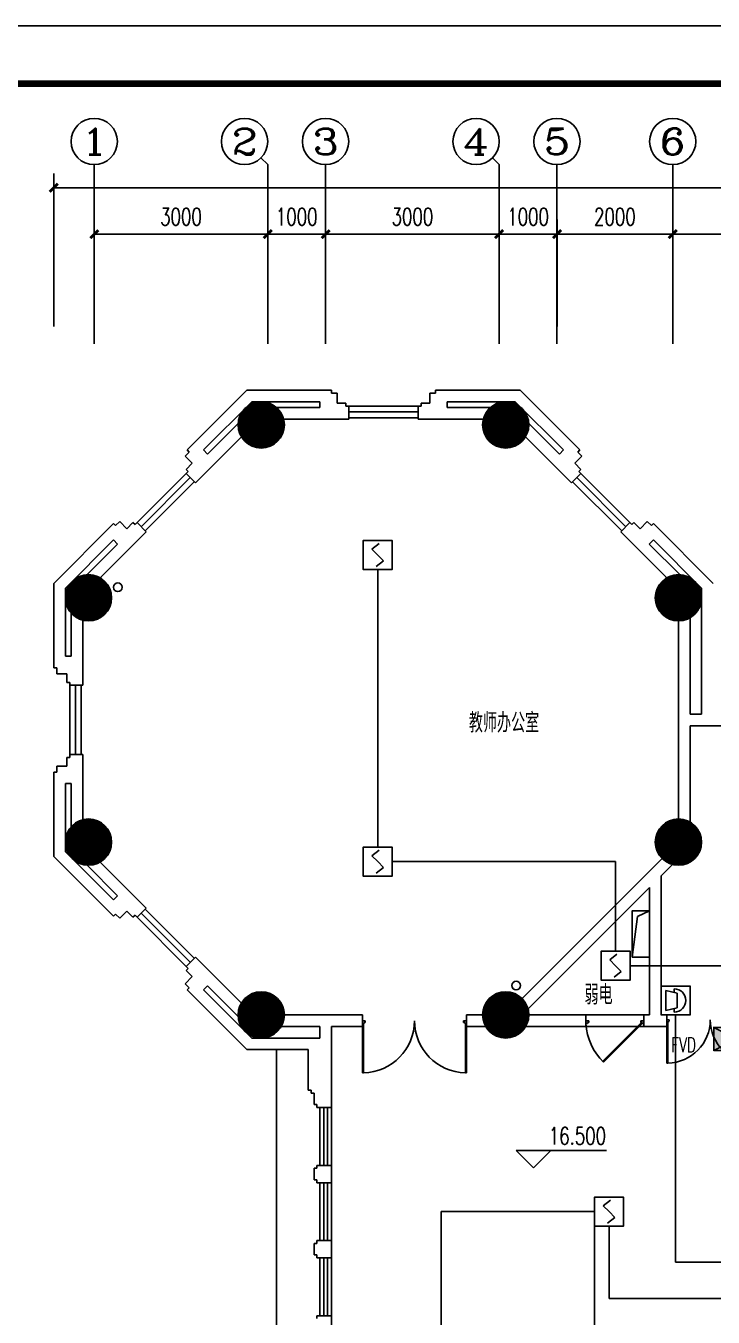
# Model space of a CAD drawing. Extents: x 190999 to 918899, y -200814 to 215286.
# Drawn here: x 324528 to 336412, y -34639 to -12314 of the extents above; entities that cross this region are included whole.
import ezdxf
from ezdxf.enums import TextEntityAlignment as Align

# ---------------------------------------------------------------- set-up
doc = ezdxf.new("R2010")
doc.units = 0
doc.header["$LTSCALE"] = 1000
doc.header["$MEASUREMENT"] = 0
doc.layers.get('Defpoints').update_dxf_attribs({"color": 1})
for name, color, linetype in [('00-EQUIP', 3, 'Continuous'), ('00-WIRE-4', 6, 'Continuous'), ('A-墙线', 2, 'Continuous'), ('A-外包装修', 250, 'Continuous'), ('A-外窗', 145, 'Continuous'), ('A-门', 167, 'Continuous'), ('AXIS', 3, 'Continuous'), ('AXIS_TEXT', 7, 'Continuous'), ('COLUMN', 2, 'Continuous'), ('DIM_ELEV', 3, 'Continuous'), ('PUB_HATCH', 250, 'Continuous'), ('PUB_TEXT', 7, 'Continuous'), ('WALL', 2, 'Continuous'), ('图框', 189, 'Continuous'), ('房间名称', 7, 'Continuous'), ('暖通-风-说明', 3, 'Continuous'), ('电井开洞', 97, 'Continuous'), ('雨水管', 151, 'Continuous')]:
    doc.layers.add(name, color=color, linetype=linetype)
doc.styles.add('_TCH_AXIS', font='COMPLEX', dxfattribs={"bigfont": 'GBCBIG'})
doc.styles.add('_TCH_DIM', font='SIMPLEX', dxfattribs={"bigfont": 'GBCBIG'})
doc.styles.add('COMPLEX', font='COMPLEX')
doc.styles.add('DIM_FONT', font='SIMPLEX', dxfattribs={"width": 0.7, "bigfont": 'GBCBIG'})
doc.styles.add('HZ-ZGBZ', font='romanc.shx', dxfattribs={"width": 0.65})
doc.styles.get("Standard").update_dxf_attribs({"font": 'simhei.ttf'})
doc.styles.add('XXK', font='romans.shx', dxfattribs={"width": 0.75, "bigfont": 'hzf.shx'})
doc.linetypes.add('BIG-DLINE', pattern='A,1,-0.15,["D",XXK,S=0.2,R=0,X=-0.1,Y=-0.09],-0.2', length=1.35)
doc.dimstyles.new('DIMN', dxfattribs={"dimtxt": 300, "dimasz": 100, "dimexe": 250, "dimexo": 300, "dimgap": 150, "dimtad": 1, "dimdec": 0, "dimzin": 0, "dimdsep": 46, "dimtxsty": 'DIM_FONT', "dimblk": 'ARCHTICK', "dimcen": 0.09, "dimclrt": 7, "dimazin": 2, "dimtfac": 1, "dimtdec": 0, "dimtix": 1, "dimtmove": 2, "dimatfit": 3, "dimfxl": 0, "dimtolj": 1, "dimtzin": 0, "dimarcsym": 0})

# ---------------------------------------------------------------- blocks, each defined once
blk = doc.blocks.new('TJAD_TK_A0')
at = {"layer": '图框'}
blk.add_line((2162, 399.3), (973, 399.3), dxfattribs=at)
at = {"layer": '图框', "const_width": 1.2}
blk.add_lwpolyline([(2152, -431.7), (2152, 389.3), (998, 389.3), (998, -431.7)], close=True, dxfattribs=at)
blk = doc.blocks.new('m1800')
at = {"layer": 'A-墙线'}
for p, q in [((-900, -100), (-900, 100)), ((900, -100), (900, 100))]:
    blk.add_line(p, q, dxfattribs=at)
at = {"layer": 'A-门'}
for p, q in [((-900, 900), (-900, 0)), ((-900, 900), (-880, 900)), ((-880, 900), (-880, 50)), ((880, 900), (880, 50)), ((900, 900), (880, 900)), ((900, 900), (900, 0)), ((-900, 50), (-870, 50)), ((-900, 0), (-850, 0)), ((-870, 50), (-870, 30)), ((-870, 30), (-850, 30)), ((-850, 30), (-850, 0)), ((850, 30), (850, 0)), ((870, 30), (850, 30)), ((900, 0), (850, 0)), ((870, 50), (870, 30)), ((900, 50), (870, 50))]:
    blk.add_line(p, q, dxfattribs=at)
for centre, start, end in [((-900, 0), 0, 88.7267), ((900, 0), 91.2733, 180)]:
    blk.add_arc(centre, 900, start, end, dxfattribs=at)
blk = doc.blocks.new('bfm01')
at = {"layer": 'A-墙线'}
for p, q in [((-200, 0), (0, 0)), ((-200, -1000), (0, -1000))]:
    blk.add_line(p, q, dxfattribs=at)
at = {"layer": 'A-门'}
for p, q in [((-200, -1000), (-200, 0)), ((-100, 0), (-100, -50)), ((-70, -50), (-100, -50)), ((-50, -30), (-70, -30)), ((-70, -30), (-70, -50)), ((-64, -44), (-50, -30)), ((-64, -44), (603, -711)), ((-50, 0), (-50, -30)), ((-50, -30), (617, -697)), ((0, 0), (0, -1000)), ((-70, -950), (-100, -950)), ((-100, -1000), (-100, -950)), ((-50, -1000), (-100, -1000)), ((-70, -970), (-70, -950)), ((-50, -970), (-70, -970)), ((-50, -1000), (-50, -970))]:
    blk.add_line(p, q, dxfattribs=at)
blk.add_arc((-100, 0), 1000, 272.866, 315.8103, dxfattribs=at)
blk = doc.blocks.new('_ArchTick')
at = {"const_width": 0.5}
blk.add_lwpolyline([(-0.7, -0.7), (0.7, 0.7)], dxfattribs=at)
blk = doc.blocks.new('*D1459')
at = {"layer": 'AXIS', "color": 0, "lineweight": -2}
for p, q in [((325712, -17514), (325712, -15664)), ((328711, -17514), (328711, -15664)), ((325712, -15914), (328711, -15914))]:
    blk.add_line(p, q, dxfattribs=at)
at = {"layer": 'Defpoints', "color": 0}
for p in [(328711, -15914), (325712, -17814), (328711, -17814)]:
    blk.add_point(p, dxfattribs=at)
at = {"layer": 'AXIS', "color": 0, "lineweight": -2, "xscale": 100, "yscale": 100, "zscale": 100, "rotation": 180}
blk.add_blockref('_ArchTick', (325712, -15914), dxfattribs=at)
at = {"layer": 'AXIS', "color": 0, "lineweight": -2, "xscale": 100, "yscale": 100, "zscale": 100}
blk.add_blockref('_ArchTick', (328711, -15914), dxfattribs=at)
at = {"layer": 'AXIS', "color": 7, "insert": (327211, -15614), "char_height": 300, "attachment_point": 5, "style": 'DIM_FONT'}
blk.add_mtext('\\A1;3000', dxfattribs=at)
blk = doc.blocks.new('*D1460')
at = {"layer": 'AXIS', "color": 0, "lineweight": -2}
for p, q in [((328711, -17514), (328711, -15664)), ((329712, -17514), (329712, -15664)), ((328711, -15914), (329712, -15914))]:
    blk.add_line(p, q, dxfattribs=at)
at = {"layer": 'Defpoints', "color": 0}
for p in [(329712, -15914), (328711, -17814), (329712, -17814)]:
    blk.add_point(p, dxfattribs=at)
at = {"layer": 'AXIS', "color": 0, "lineweight": -2, "xscale": 100, "yscale": 100, "zscale": 100, "rotation": 180}
blk.add_blockref('_ArchTick', (328711, -15914), dxfattribs=at)
at = {"layer": 'AXIS', "color": 0, "lineweight": -2, "xscale": 100, "yscale": 100, "zscale": 100}
blk.add_blockref('_ArchTick', (329712, -15914), dxfattribs=at)
at = {"layer": 'AXIS', "color": 7, "insert": (329211, -15614), "char_height": 300, "attachment_point": 5, "style": 'DIM_FONT'}
blk.add_mtext('\\A1;1000', dxfattribs=at)
blk = doc.blocks.new('*D1461')
at = {"layer": 'AXIS', "color": 0, "lineweight": -2}
for p, q in [((329712, -17514), (329712, -15664)), ((332712, -17514), (332712, -15664)), ((329712, -15914), (332712, -15914))]:
    blk.add_line(p, q, dxfattribs=at)
at = {"layer": 'Defpoints', "color": 0}
for p in [(332712, -15914), (329712, -17814), (332712, -17814)]:
    blk.add_point(p, dxfattribs=at)
at = {"layer": 'AXIS', "color": 0, "lineweight": -2, "xscale": 100, "yscale": 100, "zscale": 100, "rotation": 180}
blk.add_blockref('_ArchTick', (329712, -15914), dxfattribs=at)
at = {"layer": 'AXIS', "color": 0, "lineweight": -2, "xscale": 100, "yscale": 100, "zscale": 100}
blk.add_blockref('_ArchTick', (332712, -15914), dxfattribs=at)
at = {"layer": 'AXIS', "color": 7, "insert": (331212, -15614), "char_height": 300, "attachment_point": 5, "style": 'DIM_FONT'}
blk.add_mtext('\\A1;3000', dxfattribs=at)
blk = doc.blocks.new('*D1462')
at = {"layer": 'AXIS', "color": 0, "lineweight": -2}
for p, q in [((332712, -17514), (332712, -15664)), ((333712, -17514), (333712, -15664)), ((332712, -15914), (332612, -15914)), ((332712, -15914), (333712, -15914)), ((333712, -15914), (333812, -15914))]:
    blk.add_line(p, q, dxfattribs=at)
at = {"layer": 'Defpoints', "color": 0}
for p in [(333712, -15914), (332712, -17814), (333712, -17814)]:
    blk.add_point(p, dxfattribs=at)
at = {"layer": 'AXIS', "color": 0, "lineweight": -2, "xscale": 100, "yscale": 100, "zscale": 100}
blk.add_blockref('_ArchTick', (332712, -15914), dxfattribs=at)
at = {"layer": 'AXIS', "color": 0, "lineweight": -2, "xscale": 100, "yscale": 100, "zscale": 100, "rotation": 180}
blk.add_blockref('_ArchTick', (333712, -15914), dxfattribs=at)
at = {"layer": 'AXIS', "color": 7, "insert": (333212, -15614), "char_height": 300, "attachment_point": 5, "style": 'DIM_FONT'}
blk.add_mtext('\\A1;1000', dxfattribs=at)
blk = doc.blocks.new('*D1463')
at = {"layer": 'AXIS', "color": 0, "lineweight": -2}
for p, q in [((333712, -17514), (333712, -15664)), ((335712, -17514), (335712, -15664)), ((333712, -15914), (335712, -15914))]:
    blk.add_line(p, q, dxfattribs=at)
at = {"layer": 'Defpoints', "color": 0}
for p in [(335712, -15914), (333712, -17814), (335712, -17814)]:
    blk.add_point(p, dxfattribs=at)
at = {"layer": 'AXIS', "color": 0, "lineweight": -2, "xscale": 100, "yscale": 100, "zscale": 100, "rotation": 180}
blk.add_blockref('_ArchTick', (333712, -15914), dxfattribs=at)
at = {"layer": 'AXIS', "color": 0, "lineweight": -2, "xscale": 100, "yscale": 100, "zscale": 100}
blk.add_blockref('_ArchTick', (335712, -15914), dxfattribs=at)
at = {"layer": 'AXIS', "color": 7, "insert": (334712, -15614), "char_height": 300, "attachment_point": 5, "style": 'DIM_FONT'}
blk.add_mtext('\\A1;2000', dxfattribs=at)
blk = doc.blocks.new('*D1464')
at = {"layer": 'AXIS', "color": 0, "lineweight": -2}
for p, q in [((335712, -17514), (335712, -15664)), ((339712, -17514), (339712, -15664)), ((335712, -15914), (339712, -15914))]:
    blk.add_line(p, q, dxfattribs=at)
at = {"layer": 'Defpoints', "color": 0}
for p in [(339712, -15914), (335712, -17814), (339712, -17814)]:
    blk.add_point(p, dxfattribs=at)
at = {"layer": 'AXIS', "color": 0, "lineweight": -2, "xscale": 100, "yscale": 100, "zscale": 100, "rotation": 180}
blk.add_blockref('_ArchTick', (335712, -15914), dxfattribs=at)
at = {"layer": 'AXIS', "color": 0, "lineweight": -2, "xscale": 100, "yscale": 100, "zscale": 100}
blk.add_blockref('_ArchTick', (339712, -15914), dxfattribs=at)
at = {"layer": 'AXIS', "color": 7, "insert": (337712, -15614), "char_height": 300, "attachment_point": 5, "style": 'DIM_FONT'}
blk.add_mtext('\\A1;4000', dxfattribs=at)
blk = doc.blocks.new('*D1474')
at = {"layer": 'AXIS', "color": 0, "lineweight": -2}
for p, q in [((325012, -17514), (325012, -14864)), ((402262, -17514), (402262, -14864)), ((325012, -15114), (402262, -15114))]:
    blk.add_line(p, q, dxfattribs=at)
at = {"layer": 'Defpoints', "color": 0}
for p in [(402262, -15114), (325012, -17814), (402262, -17814)]:
    blk.add_point(p, dxfattribs=at)
at = {"layer": 'AXIS', "color": 0, "lineweight": -2, "xscale": 100, "yscale": 100, "zscale": 100, "rotation": 180}
blk.add_blockref('_ArchTick', (325012, -15114), dxfattribs=at)
at = {"layer": 'AXIS', "color": 0, "lineweight": -2, "xscale": 100, "yscale": 100, "zscale": 100}
blk.add_blockref('_ArchTick', (402262, -15114), dxfattribs=at)
at = {"layer": 'AXIS', "color": 7, "insert": (363637, -14814), "char_height": 300, "attachment_point": 5, "style": 'DIM_FONT'}
blk.add_mtext('\\A1;77250', dxfattribs=at)
blk = doc.blocks.new('_YZH')
blk.add_circle((0, 0), 0.5)
at = {"layer": 'PUB_HATCH', "const_width": 0.5}
blk.add_lwpolyline([(-0.25, 0, 1), (0.25, 0, 1)], format="xyb", close=True, dxfattribs=at)
blk = doc.blocks.new('_AXISO')
blk.add_circle((0, 0), 0.5)
at = {"layer": 'AXIS_TEXT', "style": 'COMPLEX', "width": 1.041667}
blk.add_attdef('A', text='', height=0.56, dxfattribs=at).set_placement((-0.25, -0.28), (0.25, -0.28), align=Align.FIT)
blk = doc.blocks.new('_LINKPT1')
at = {"color": 0}
blk.add_line((0, 0), (0, 0), dxfattribs=at)
blk = doc.blocks.new('3S1KCGW2')
for p, q in [((0.5, 0.5), (-0.5, 0.5)), ((-0.5, 0.5), (-0.5, -0.5)), ((0.5, -0.5), (0.5, 0.5)), ((-0.2, 0.2), (0.05, 0.4)), ((0, 0), (-0.2, 0.2)), ((0, 0), (0.2, -0.2)), ((0.2, -0.2), (-0.05, -0.4)), ((-0.5, -0.5), (0.5, -0.5))]:
    blk.add_line(p, q)
at = {"const_width": 0.04, "flags": 128}
blk.add_lwpolyline([(-0.5, -0.5), (-0.5, 0.5), (0.5, 0.5), (0.5, -0.5)], close=True, dxfattribs=at)
at = {"xscale": 0.002, "yscale": 0.002, "zscale": 0.002}
for p in [(0, 0.5), (-0.5, 0), (0.5, 0), (0, -0.5)]:
    blk.add_blockref('_LINKPT1', p, dxfattribs=at)
at = {"flags": 9}
blk.add_attdef('A', (0, 0), '', height=0.00002, dxfattribs=at)
blk = doc.blocks.new('6H2KALM6')
for p, q in [((-0.78, 0.4), (0.78, -0.4)), ((0.78, 0.4), (-0.78, -0.4)), ((0.78, 0.4), (-0.78, 0.4)), ((-0.78, 0.4), (-0.78, -0.4)), ((0.78, -0.4), (0.78, 0.4)), ((-0.78, -0.4), (0.78, -0.4))]:
    blk.add_line(p, q)
at = {"const_width": 0.04}
blk.add_lwpolyline([(-0.78, 0.4), (-0.78, -0.4), (0.78, -0.4), (0.78, 0.4)], close=True, dxfattribs=at)
for points in [[(-0.78, 0.4), (0, 0), (-0.78, -0.4)], [(0.78, 0.4), (0, 0), (0.78, -0.4)]]:
    blk.add_solid(points)
at = {"xscale": 0.002, "yscale": 0.002, "zscale": 0.002}
for p in [(-0.78, 0), (0, 0.4), (0.78, 0), (0, -0.4)]:
    blk.add_blockref('_LINKPT1', p, dxfattribs=at)
at = {"flags": 9}
blk.add_attdef('A', (0, 0), '', height=0.00002, dxfattribs=at)
blk = doc.blocks.new('411UXEXY')
for p, q in [((0.5, 0.5), (-0.5, 0.5)), ((-0.5, 0.5), (-0.5, -0.5)), ((0.5, -0.5), (0.5, 0.5)), ((-0.25, 0.056), (-0.35, -0.333)), ((0.25, 0.056), (-0.25, 0.056)), ((0.35, -0.333), (0.25, 0.056)), ((-0.4, -0.044), (-0.276, -0.044)), ((-0.35, -0.333), (0.35, -0.333)), ((0.4, -0.044), (0.276, -0.044)), ((-0.5, -0.5), (0.5, -0.5))]:
    blk.add_line(p, q)
at = {"const_width": 0.04, "flags": 128}
blk.add_lwpolyline([(0.5, -0.5), (0.5, 0.5), (-0.5, 0.5), (-0.5, -0.5)], close=True, dxfattribs=at)
blk.add_arc((0, -0.044), 0.4, 0, 180)
at = {"xscale": 0.002, "yscale": 0.002, "zscale": 0.002}
for p in [(0, 0.5), (-0.5, 0), (0.5, 0), (0, -0.5)]:
    blk.add_blockref('_LINKPT1', p, dxfattribs=at)
at = {"flags": 9}
blk.add_attdef('A', (0, 0), '', height=0.00002, dxfattribs=at)

msp = doc.modelspace()

# ---------------------------------------------------------------- linework, layer by layer
at = {"layer": '00-WIRE-4'}
for p, q in [((330611.6, -26513.5), (330611.6, -21713.5)), ((334723.9, -26763.5), (330861.6, -26763.5)), ((334723.9, -26763.5), (334723.9, -28313.1)), ((337561.6, -28563.1), (334973.9, -28563.1)), ((331711.6, -32813.5), (331711.6, -36963.5)), ((331711.6, -32813.5), (334361.6, -32813.5)), ((334361.6, -33063.5), (334361.6, -37140)), ((334611.6, -34313.5), (334611.6, -33063.5)), ((334611.6, -34313.5), (337946.6, -34313.5))]:
    msp.add_line(p, q, dxfattribs=at)
at = {"layer": '00-WIRE-4', "linetype": 'BIG-DLINE'}
for q in [(335761.6, -29413.5), (337946.6, -33685)]:
    msp.add_line((335761.6, -33685), q, dxfattribs=at)
at = {"layer": 'A-墙线'}
for p, q in [((328350.8, -18613.5), (327317.7, -19646.6)), ((328350.8, -18613.5), (329811.8, -18613.5)), ((329811.8, -18613.5), (329811.8, -18663.5)), ((329811.8, -18663.5), (329911.8, -18663.5)), ((329911.8, -18663.5), (329911.8, -18838.5)), ((331611.8, -18663.5), (331511.8, -18663.5)), ((331511.8, -18663.5), (331511.8, -18838.5)), ((333072.9, -18613.5), (331611.8, -18613.5)), ((331611.8, -18613.5), (331611.8, -18663.5)), ((333072.9, -18613.5), (334106, -19646.6)), ((328433.7, -18813.5), (327600.6, -19646.6)), ((328433.7, -18813.5), (329611.8, -18813.5)), ((328863.9, -18913.5), (329611.8, -18913.5)), ((329611.8, -18813.5), (329611.8, -18913.5)), ((329911.8, -18838.5), (330061.8, -18838.5)), ((330061.8, -18838.5), (330061.8, -18888.5)), ((330061.8, -18888.5), (330111.8, -18888.5)), ((330111.8, -18888.5), (330111.8, -19113.5)), ((331361.8, -18888.5), (331311.8, -18888.5)), ((331311.8, -18888.5), (331311.8, -19113.5)), ((331511.8, -18838.5), (331361.8, -18838.5)), ((331361.8, -18838.5), (331361.8, -18888.5)), ((332990, -18813.5), (331811.8, -18813.5)), ((331811.8, -18813.5), (331811.8, -18913.5)), ((332559.8, -18913.5), (331811.8, -18913.5)), ((332990, -18813.5), (333823.1, -19646.6)), ((328200.1, -19188.5), (327671.3, -19717.3)), ((328986.7, -19113.5), (330111.8, -19113.5)), ((332437, -19113.5), (331311.8, -19113.5)), ((333223.6, -19188.5), (333752.4, -19717.3)), ((328254.8, -19416.7), (327459.2, -20212.3)), ((333168.9, -19416.7), (333964.5, -20212.3)), ((327353.1, -19682), (327282.4, -19752.7)), ((327282.4, -19752.7), (327406.1, -19876.4)), ((327317.7, -19646.6), (327353.1, -19682)), ((327600.6, -19646.6), (327671.3, -19717.3)), ((333823.1, -19646.6), (333752.4, -19717.3)), ((334141.3, -19752.7), (334017.6, -19876.4)), ((334106, -19646.6), (334070.6, -19682)), ((334070.6, -19682), (334141.3, -19752.7)), ((327406.1, -19876.4), (327300.1, -19982.5)), ((327300.1, -19982.5), (327335.4, -20017.8)), ((327335.4, -20017.8), (327300.1, -20053.2)), ((327300.1, -20053.2), (327459.2, -20212.3)), ((334123.6, -20053.2), (333964.5, -20212.3)), ((334017.6, -19876.4), (334123.6, -19982.5)), ((334123.6, -19982.5), (334088.3, -20017.8)), ((334088.3, -20017.8), (334123.6, -20053.2)), ((325011.8, -21952.5), (326044.9, -20919.4)), ((326044.9, -20919.4), (326080.3, -20954.8)), ((326080.3, -20954.8), (326151, -20884.1)), ((326151, -20884.1), (326274.8, -21007.8)), ((326274.8, -21007.8), (326380.8, -20901.7)), ((326380.8, -20901.7), (326416.2, -20937.1)), ((326416.2, -20937.1), (326451.5, -20901.7)), ((326451.5, -20901.7), (326610.6, -21060.8)), ((334972.2, -20901.7), (334813.1, -21060.8)), ((335007.5, -20937.1), (334972.2, -20901.7)), ((335042.9, -20901.7), (335007.5, -20937.1)), ((335148.9, -21007.8), (335042.9, -20901.7)), ((335272.7, -20884.1), (335148.9, -21007.8)), ((335343.4, -20954.8), (335272.7, -20884.1)), ((335378.8, -20919.4), (335343.4, -20954.8)), ((336411.8, -21952.5), (335378.8, -20919.4)), ((325211.8, -22035.3), (326044.9, -21202.2)), ((325815, -21856.5), (326610.6, -21060.8)), ((326044.9, -21202.2), (326115.7, -21273)), ((335608.7, -21856.5), (334813.1, -21060.8)), ((335378.8, -21202.2), (335308, -21273)), ((336211.8, -22035.3), (335378.8, -21202.2)), ((325586.8, -21801.8), (326115.7, -21273)), ((335836.9, -21801.8), (335308, -21273)), ((325011.8, -21952.5), (325011.8, -23413.5)), ((325211.8, -22035.3), (325211.8, -23213.5)), ((336211.8, -22035.3), (336211.8, -24213.5)), ((325311.8, -22465.6), (325311.8, -23213.5)), ((336011.8, -22547.4), (336011.8, -24213.5)), ((325511.8, -22588.3), (325511.8, -23713.5)), ((335811.8, -22601), (335811.8, -26026)), ((325211.8, -23213.5), (325311.8, -23213.5)), ((325011.8, -23413.5), (325061.8, -23413.5)), ((325061.8, -23413.5), (325061.8, -23513.5)), ((325061.8, -23513.5), (325236.8, -23513.5)), ((325236.8, -23513.5), (325236.8, -23663.5)), ((325236.8, -23663.5), (325286.8, -23663.5)), ((325286.8, -23663.5), (325286.8, -23713.5)), ((325286.8, -23713.5), (325511.8, -23713.5)), ((336011.8, -24213.5), (336211.8, -24213.5)), ((336011.8, -24213.5), (336211.8, -24213.5)), ((336011.8, -24413.5), (336011.8, -26079.6)), ((325236.8, -25113.5), (325236.8, -24963.5)), ((325236.8, -24963.5), (325286.8, -24963.5)), ((325286.8, -24963.5), (325286.8, -24913.5)), ((325286.8, -24913.5), (325511.8, -24913.5)), ((325511.8, -26038.7), (325511.8, -24913.5)), ((325011.8, -26674.5), (325011.8, -25213.5)), ((325011.8, -25213.5), (325061.8, -25213.5)), ((325061.8, -25213.5), (325061.8, -25113.5)), ((325061.8, -25113.5), (325236.8, -25113.5)), ((325211.8, -26591.7), (325211.8, -25413.5)), ((325211.8, -25413.5), (325311.8, -25413.5)), ((325311.8, -26161.4), (325311.8, -25413.5)), ((325011.8, -26674.5), (326044.9, -27707.6)), ((325211.8, -26591.7), (326044.9, -27424.8)), ((325815, -26770.6), (326610.6, -27566.2)), ((333107, -29130.6), (335529.4, -26708.3)), ((325586.8, -26825.2), (326115.7, -27354.1)), ((335511.6, -27008.8), (335711.6, -26808.8)), ((335511.6, -27008.8), (335511.6, -29413.5)), ((333210.6, -29309.9), (335311.6, -27208.8)), ((335311.6, -27208.8), (335311.6, -29413.5)), ((326044.9, -27424.8), (326115.7, -27354.1)), ((326044.9, -27707.6), (326080.3, -27672.3)), ((326080.3, -27672.3), (326151, -27743)), ((326151, -27743), (326274.8, -27619.2)), ((326274.8, -27619.2), (326380.8, -27725.3)), ((326451.5, -27725.3), (326610.6, -27566.2)), ((326380.8, -27725.3), (326416.2, -27690)), ((326416.2, -27690), (326451.5, -27725.3)), ((327300.1, -28573.8), (327459.2, -28414.7)), ((327335.4, -28609.2), (327300.1, -28573.8)), ((328254.8, -29210.4), (327459.2, -28414.7)), ((327282.4, -28874.4), (327406.1, -28750.6)), ((327300.1, -28644.5), (327335.4, -28609.2)), ((327406.1, -28750.6), (327300.1, -28644.5)), ((327353.1, -28945.1), (327282.4, -28874.4)), ((327317.7, -28980.4), (327353.1, -28945.1)), ((328350.8, -30013.5), (327317.7, -28980.4)), ((327600.6, -28980.4), (327671.3, -28909.7)), ((328433.7, -29813.5), (327600.6, -28980.4)), ((328200.1, -29438.6), (327671.3, -28909.7)), ((330347.2, -29413.5), (328999.1, -29413.5)), ((330347.2, -29413.5), (330347.2, -29613.5)), ((332147.2, -29413.5), (332424.2, -29413.5)), ((333224.2, -29413.5), (334211.6, -29413.5)), ((334211.6, -29413.5), (334211.6, -29613.5)), ((335211.6, -29413.5), (335311.6, -29413.5)), ((335211.6, -29413.5), (335211.6, -29613.5)), ((335511.6, -29413.5), (335611.6, -29413.5)), ((335611.6, -29413.5), (335611.6, -29613.5)), ((329611.6, -29613.5), (328945.8, -29613.5)), ((329611.6, -29613.5), (329611.6, -29813.5)), ((329811.6, -29613.5), (329811.6, -31013.5)), ((329811.6, -29613.5), (330347.2, -29613.5)), ((332147.2, -29613.5), (332477.8, -29613.5)), ((333170.6, -29613.5), (334211.6, -29613.5)), ((335211.6, -29613.5), (335611.6, -29613.5)), ((328433.7, -29813.5), (329611.6, -29813.5)), ((328350.8, -30013.5), (329411.6, -30013.5)), ((329411.6, -30013.5), (329411.6, -30713.5)), ((329411.6, -30713.5), (329461.6, -30713.5)), ((329461.6, -30713.5), (329461.6, -30763.5)), ((329461.6, -30763.5), (329511.6, -30763.5)), ((329511.6, -30763.5), (329511.6, -30963.5)), ((329511.6, -30963.5), (329561.6, -30963.5)), ((329561.6, -30963.5), (329561.6, -31013.5)), ((329561.6, -31013.5), (329811.6, -31013.5)), ((329511.6, -32263.5), (329511.6, -32063.5)), ((329511.6, -32063.5), (329561.6, -32063.5)), ((329561.6, -32063.5), (329561.6, -32013.5)), ((329561.6, -32013.5), (329811.6, -32013.5)), ((329811.6, -32313.5), (329811.6, -32013.5)), ((329511.6, -32263.5), (329561.6, -32263.5)), ((329561.6, -32263.5), (329561.6, -32313.5)), ((329561.6, -32313.5), (329811.6, -32313.5)), ((329511.6, -33563.5), (329511.6, -33363.5)), ((329511.6, -33363.5), (329561.6, -33363.5)), ((329561.6, -33363.5), (329561.6, -33313.5)), ((329561.6, -33313.5), (329811.6, -33313.5)), ((329811.6, -33613.5), (329811.6, -33313.5)), ((329511.6, -33563.5), (329561.6, -33563.5)), ((329561.6, -33563.5), (329561.6, -33613.5)), ((329561.6, -33613.5), (329811.6, -33613.5)), ((329561.6, -34663.5), (329561.6, -34613.5)), ((329561.6, -34613.5), (329811.6, -34613.5)), ((329811.6, -34613.5), (329811.6, -36013.5))]:
    msp.add_line(p, q, dxfattribs=at)
at = {"layer": 'A-外包装修'}
msp.add_line((328861.6, -30013.5), (328861.6, -45163.5), dxfattribs=at)
at = {"layer": 'A-外窗'}
for p, q in [((331311.8, -18888.5), (330111.8, -18888.5)), ((331311.8, -18988.5), (330111.8, -18988.5)), ((331311.8, -19088.5), (330111.8, -19088.5)), ((326451.5, -20901.7), (327300.1, -20053.2)), ((334972.2, -20901.7), (334123.6, -20053.2)), ((326522.2, -20972.4), (327370.8, -20123.9)), ((326593, -21043.1), (327441.5, -20194.6)), ((334830.7, -21043.1), (333982.2, -20194.6)), ((334901.5, -20972.4), (334052.9, -20123.9)), ((325286.8, -23713.5), (325286.8, -24913.5)), ((325386.8, -23713.5), (325386.8, -24913.5)), ((325486.8, -23713.5), (325486.8, -24913.5)), ((326522.2, -27654.6), (327370.8, -28503.1)), ((326593, -27583.9), (327441.5, -28432.4)), ((326451.5, -27725.3), (327300.1, -28573.8)), ((329611.6, -32013.5), (329611.6, -31013.5)), ((329681.6, -32013.5), (329681.6, -31013.5)), ((329741.6, -32013.5), (329741.6, -31013.5)), ((329811.6, -32013.5), (329811.6, -31013.5)), ((329611.6, -33313.5), (329611.6, -32313.5)), ((329681.6, -33313.5), (329681.6, -32313.5)), ((329741.6, -33313.5), (329741.6, -32313.5)), ((329811.6, -33313.5), (329811.6, -32313.5)), ((329611.6, -34613.5), (329611.6, -33613.5)), ((329681.6, -34613.5), (329681.6, -33613.5)), ((329741.6, -34613.5), (329741.6, -33613.5)), ((329811.6, -34613.5), (329811.6, -33613.5))]:
    msp.add_line(p, q, dxfattribs=at)
at = {"layer": 'AXIS'}
for p, q in [((325711.6, -17813.5), (325711.6, -14713.5)), ((328594, -14596.4), (328711.2, -14713.5)), ((328711.2, -17813.5), (328711.2, -14713.5)), ((329711.6, -17813.5), (329711.6, -14713.5)), ((332594.9, -14596.4), (332712.1, -14713.5)), ((332712.1, -17813.5), (332712.1, -14713.5)), ((333711.6, -17813.5), (333711.6, -14713.5)), ((335711.6, -17813.5), (335711.6, -14713.5))]:
    msp.add_line(p, q, dxfattribs=at)
at = {"layer": 'DIM_ELEV'}
for p, q in [((333304.9, -32058.2), (333004.9, -31758.2)), ((333004.9, -31758.2), (334569.9, -31758.2)), ((333304.9, -32058.2), (333604.9, -31758.2))]:
    msp.add_line(p, q, dxfattribs=at)
at = {"layer": 'WALL'}
msp.add_line((336011.8, -24413.5), (337011.6, -24413.5), dxfattribs=at)
at = {"layer": '电井开洞', "color": 4}
msp.add_lwpolyline([(335311.6, -27613.5), (335011.6, -27613.5), (335011.6, -28413.5), (335311.6, -28413.5)], close=True, dxfattribs=at)
at = {"layer": '电井开洞'}
msp.add_lwpolyline([(335311.6, -27613.5), (335106.3, -27712.1), (335011.6, -28413.5)], dxfattribs=at)
at = {"layer": '雨水管'}
for centre in [(326118.9, -22020.7), (333004.6, -28906.5)]:
    msp.add_circle(centre, 75, dxfattribs=at)

# ---------------------------------------------------------------- block references
at = {"layer": '00-EQUIP', "xscale": 500, "yscale": 500, "zscale": 500}
for name, p in [('3S1KCGW2', (330611.6, -21463.5)), ('3S1KCGW2', (330611.6, -26763.5)), ('3S1KCGW2', (334723.9, -28563.1)), ('6H2KALM6', (336811.6, -29827.9)), ('3S1KCGW2', (334611.6, -32813.5))]:
    msp.add_blockref(name, p, dxfattribs=at)
at = {"layer": '00-EQUIP', "xscale": 500, "yscale": 500, "zscale": 500, "rotation": 270}
msp.add_blockref('411UXEXY', (335761.6, -29163.5), dxfattribs=at)
at = {"layer": 'A-门', "xscale": -1, "rotation": 180}
msp.add_blockref('m1800', (331247.2, -29513.5), dxfattribs=at)
msp.add_blockref('m1800', (331247.2, -29513.5), dxfattribs=at)
at = {"layer": 'A-门', "rotation": 270}
msp.add_blockref('bfm01', (335211.6, -29613.5), dxfattribs=at)
at = {"layer": 'A-门', "xscale": -0.8333333332557231, "yscale": 0.8333333332557231, "zscale": 0.8333333333333334, "rotation": 180}
msp.add_blockref('m1800', (336361.6, -29496.8), dxfattribs=at)
at = {"layer": 'AXIS'}
ref = msp.add_blockref('_AXISO', (325711.6, -14313.5), dxfattribs=dict(at, xscale=800, yscale=800, zscale=800))
ref.add_attrib('A', '1', dxfattribs={"layer": 'AXIS_TEXT', "height": 452.5, "style": '_TCH_AXIS', "width": 2.333333}).set_placement((325485.4, -14539.8), (325937.9, -14539.8), align=Align.FIT)
ref = msp.add_blockref('_AXISO', (328311.2, -14313.5), dxfattribs=dict(at, xscale=800, yscale=800, zscale=800))
ref.add_attrib('A', '2', dxfattribs={"layer": 'AXIS_TEXT', "height": 452.5, "style": '_TCH_AXIS', "width": 1.5}).set_placement((328084.9, -14539.8), (328537.5, -14539.8), align=Align.FIT)
ref = msp.add_blockref('_AXISO', (329711.6, -14313.5), dxfattribs=dict(at, xscale=800, yscale=800, zscale=800))
ref.add_attrib('A', '3', dxfattribs={"layer": 'AXIS_TEXT', "height": 452.5, "style": '_TCH_AXIS', "width": 1.5}).set_placement((329485.3, -14539.8), (329937.9, -14539.8), align=Align.FIT)
ref = msp.add_blockref('_AXISO', (332312.1, -14313.5), dxfattribs=dict(at, xscale=800, yscale=800, zscale=800))
ref.add_attrib('A', '4', dxfattribs={"layer": 'AXIS_TEXT', "height": 452.5, "style": '_TCH_AXIS', "width": 1.3125}).set_placement((332085.8, -14539.8), (332538.3, -14539.8), align=Align.FIT)
ref = msp.add_blockref('_AXISO', (333711.6, -14313.5), dxfattribs=dict(at, xscale=800, yscale=800, zscale=800))
ref.add_attrib('A', '5', dxfattribs={"layer": 'AXIS_TEXT', "height": 452.5, "style": '_TCH_AXIS', "width": 1.5}).set_placement((333485.3, -14539.8), (333937.9, -14539.8), align=Align.FIT)
ref = msp.add_blockref('_AXISO', (335711.6, -14313.5), dxfattribs=dict(at, xscale=800, yscale=800, zscale=800))
ref.add_attrib('A', '6', dxfattribs={"layer": 'AXIS_TEXT', "height": 452.5, "style": '_TCH_AXIS', "width": 1.5}).set_placement((335485.4, -14539.8), (335937.9, -14539.8), align=Align.FIT)
at = {"layer": 'COLUMN', "xscale": 800, "yscale": 800, "zscale": 800}
for p in [(328599.4, -19213.5), (332824.3, -19213.5), (325611.8, -22201), (335811.8, -22201), (325611.8, -26426), (335811.8, -26426), (328599.4, -29413.5), (332824.3, -29413.5)]:
    msp.add_blockref('_YZH', p, dxfattribs=at)
at = {"layer": '图框', "xscale": 100, "yscale": 100, "zscale": 100}
msp.add_blockref('TJAD_TK_A0', (212598.6, -52243.2), dxfattribs=at)

# ---------------------------------------------------------------- texts
at = {"layer": 'PUB_TEXT', "style": '_TCH_DIM', "width": 0.705882}
msp.add_text('16.500', height=297.5, dxfattribs=at).set_placement((333569.9, -31653.3))
at = {"layer": '房间名称', "style": '_TCH_DIM'}
for s, p in [('教师办公室', (332188.7, -24531.2)), ('弱电', (334188, -29233.6))]:
    msp.add_text(s, height=337.59, dxfattribs=at).set_placement(p)
at = {"layer": '暖通-风-说明', "style": 'HZ-ZGBZ', "width": 0.7}
msp.add_text('FVD', height=250, dxfattribs=at).set_placement((335685.4, -30054.7))

# ---------------------------------------------------------------- dimensions: what is measured, and where the dimension line sits
at = {"layer": 'AXIS'}
for p1, p2, distance, picture, middle in [((325011.8, -17813.5), (402261.6, -17813.5), 2700, '*D1474', (363636.7, -14813.5)), ((325711.6, -17813.5), (328711.2, -17813.5), 1900, '*D1459', (327211.4, -15613.5)), ((328711.2, -17813.5), (329711.6, -17813.5), 1900, '*D1460', (329211.4, -15613.5)), ((329711.6241, -17813.5155), (332712.0708, -17813.5155), 1900, '*D1461', (331211.8474, -15613.5155)), ((332712.0708, -17813.5155), (333711.6241, -17813.5155), 1900, '*D1462', (333211.8474, -15613.5155)), ((333711.6, -17813.5), (335711.6, -17813.5), 1900, '*D1463', (334711.6, -15613.5)), ((335711.6, -17813.5), (339711.6, -17813.5), 1900, '*D1464', (337711.6, -15613.5))]:
    dim = msp.add_aligned_dim(p1=p1, p2=p2, distance=distance, dimstyle='DIMN', dxfattribs=at)
    dim.commit()
    dim.dimension.update_dxf_attribs({"geometry": picture, "text_midpoint": middle})

doc.saveas('drawing.dxf')
